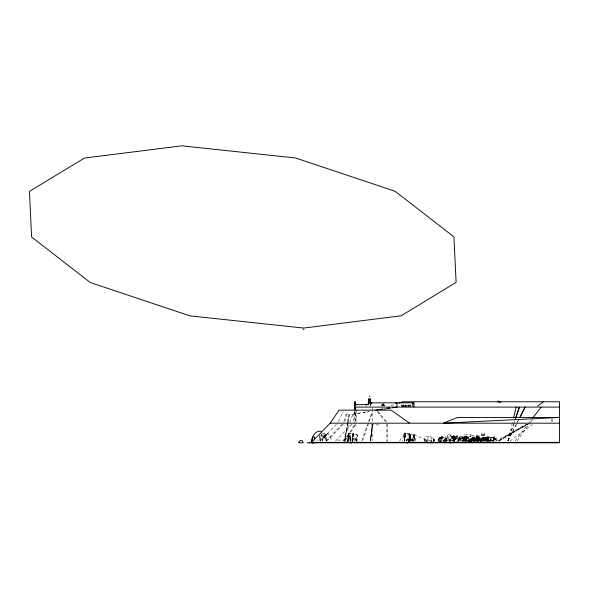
<?xml version="1.0" encoding="UTF-8"?>
<svg xmlns="http://www.w3.org/2000/svg" width="589" height="589" viewBox="0 0 589 589"><rect width="100%" height="100%" fill="white"/><g stroke="black" fill="none" stroke-linecap="round" stroke-linejoin="round"><path stroke-width="0.44" stroke-dasharray="2.94 2.21" d="M355.808 421.452L355.83 411.888M451.866 437.156C452.558 435.529 453.515 438.555 452.764 439.151L451.866 439.151L451.866 437.156L451.903 439.114M453.92 441.33L453.942 439.703L454.737 440.064M433.614 439.961L434.108 439.946M352.767 442.103L353.12 433.659L348.629 433.106L343.328 440.97M409.06 442.103L409.407 433.659L404.871 433.099L402.581 440.94M350.293 441.883L353.106 433.659L357.251 434.962L354.836 441.492L353.172 433.659L348.217 437.634L348.555 433.099L347.952 441.883M352.804 441.257L353.12 433.659L353.01 435.249M409.09 441.257L409.407 433.659L409.016 441.257M352.597 441.257L353.106 433.659L352.98 435.161M352.642 441.257L353.238 433.666L348.629 433.106L346.03 441.816M408.876 442.103L409.465 433.659L413.544 434.962A30.157 29.951 -90 0 1 414.096 441.183M348.136 440.999L348.578 433.099L350.293 440.999M404.238 441.883L404.842 433.099L406.587 440.999M404.429 440.999L404.967 433.106L409.495 433.666M352.767 438.113L353.113 433.659L352.472 441.19M404.753 434.689L404.849 433.099L404.51 440.999L404.849 433.099L404.466 437.561L409.399 433.659L409.097 438.194L409.384 433.894L413.559 434.962L412.963 440.903M321.211 433.467L321.513 436.766L320.924 438.68M348.202 437.553L348.548 433.099L347.812 441.883M353.113 421.452L353.849 411.888M355.005 414.501L355.255 411.21M404.496 437.553L404.842 433.099L404.709 434.689M347.841 441.883L348.555 433.099M352.428 442.103L353.12 433.659M409.399 433.659L408.722 442.103L409.399 433.659L411.129 441.492L413.559 434.962M372.189 424.86L370.717 440.992L372.277 424.86L370.297 440.992L372.513 424.86L370.223 440.992M356.522 441.75L357.236 434.954L353.091 433.894L352.826 438.128M356.669 440.903L357.302 434.962A30.157 29.951 -90 0 1 357.803 441.183M412.808 441.75L413.53 434.954M438.216 440.616L438.187 439.836L438.157 440.616M445.593 440.616L445.564 439.836L445.534 440.616M447.139 440.616L447.11 439.836L447.08 440.616M453.604 440.616L453.574 439.836L453.515 440.616L453.184 440.093L453.633 440.616L453.876 439.806M466.289 440.616L466.26 439.836L466.23 440.616M469.941 442.14L469.912 439.615L469.86 442.14M470.088 440.616L469.912 439.615L469.889 440.388M479.711 440.616L479.682 439.836L479.652 440.616M483.51 440.616L483.481 439.836L483.451 440.616M491.432 440.616L491.403 439.836L491.373 440.616M315.027 440.778L315.108 440.16M354.976 411.439L354.615 414.045L352.752 414.501L343.564 440.675M321.704 435.536L321.115 434.763L323.862 436.412M344.491 440.565L347.414 422.593M347.562 421.695L348.732 414.501L353.061 414.501M344.477 442.368L347.569 424.389M347.724 423.491L349.27 414.501M344.889 440.565L348.151 422.593M348.313 421.695L349.616 414.501M320.571 439.902L320.541 439.541M321.071 439.306L321.108 438.746L319.768 438.68L319.768 439.541L320.909 439.313M352.612 440.999L353.216 438.319L352.597 440.999L353.164 438.319L355.152 438.319L355.682 440.999M507.998 440.601L512.732 421.201M433.924 440.093L433.673 440.616L433.732 439.836L434.284 440.049M449.937 440.093L449.812 440.616L449.562 440.093M452.705 440.093L452.573 440.616L452.33 440.093M454.023 440.616L454.082 439.836L453.839 440.624M409.672 442.781L410.378 435.205M413.971 442.781C412.955 436.434 416.254 436.434 415.245 442.781M414.155 435.536L413.669 435.536A20.011 19.93 -66.8 0 1 412.403 440.27M320.453 439.924L320.512 440.557L320.578 440.035M344.874 421.452L347.797 411.888M343.858 421.452L347.046 411.888M508.145 440.646L514.204 422.578M347.319 441.087L348.762 436.839L350.551 436.839L351.265 441.087M362.721 440.624L368.92 422.328M369.215 421.452L372.462 411.873M406.866 441.058L409.399 433.659M507.917 440.646L513.512 424.301M513.807 423.439L514.69 420.863M361.845 440.646L368.265 422.622M368.567 421.768L372.233 411.468M470.059 439.836L470.029 440.616M338.3 421.562L343.048 411.777M508.16 440.727L517.252 422.681M517.672 421.864L518.497 420.222M507.733 440.763L516.42 423.933M516.84 423.13L518.077 420.723M345.014 440.83L355.984 423.955M455.017 436.876C455.076 445.947 454.436 430.375 453.802 439.225L455.805 439.225L455.768 436.979L454.973 436.994M344.263 440.83L355.3 423.955M399.622 440.97L404.923 433.106L406.425 440.999M516.951 440.896L530.468 422.527M531.013 421.79L532.633 419.589M515.081 440.925L527.832 424.374M528.385 423.653L531.712 419.331M323.589 437.841L327.926 433.357L329.722 435.735L331.901 441.08M326.35 434.491L324.377 436.891L323.81 436.383M325.371 435.669L324.878 436.287L325.18 435.926M324.289 436.994L324.878 436.265M325.555 435.47L326.144 434.734M325.68 435.3C322.713 436.928 327.16 438.562 326.277 441.146M327.926 433.357L322.161 439.313C322.566 440.145 323.862 438.702 322.36 439.372L322.36 441.08M320.026 441.087L336.879 423.83M325.798 441.087L342.651 423.83M326.866 441.087L344.344 423.189M335.494 441.087L352.973 423.189M424.522 440.778L424.522 436.81L427.96 436.81L429.565 435.234L431.089 437.097L431.111 442.368M476.133 438.444L476.133 436.523L477.51 435.168L478.894 436.456L478.894 442.368M452.043 436.854L452.418 436.743M464.279 440.307L465.435 440.307L466.996 439.07L468.299 439.07L468.299 442.14M509.838 441.271L532.692 424.286M408.663 441.779L411.048 440.27L411.115 439.291M498.883 440.925L525.808 424.146M408.972 441.779L411.24 440.395M498.898 440.999L527.575 424.102M457.3 436.81L453.316 436.81A8.43 4.027 -90 0 1 449.407 433.983L447.463 435.109L447.463 438.187L445.151 438.187M527.538 424.102L498.184 440.999L528.215 424.08M443.944 437.612L441.507 436.074L439.063 437.612M468.682 437.612L466.238 436.074L463.801 437.612M490.181 437.612L487.736 436.074L485.292 437.612M495.445 441.117L528.2 424.021M391.022 405.696L395.271 404.29M359.923 412.992L356.507 413.574L368.957 411.556M364.635 412.315L362.993 412.587L369.251 411.571M391.641 407.978L389.778 408.251M323.214 439.239L322.765 439.291L322.779 441.036M410.688 437.995L409.922 437.995C412.013 437.826 410.408 441.647 410.938 442.781M370.437 404.334L370.879 404.334M381.341 404.96L384.691 404.96L384.691 405.725M370.901 424.86L380.214 424.86M354.578 425.376L355.572 425.376L355.572 411.667M481.809 434.689L484.408 434.689M481.809 434.969L484.408 434.969M414.531 435.381L413.25 435.381L414.531 435.477M484.408 435.3L471.818 435.3L471.818 441.109M464.279 436.14L470.832 436.14M450.953 436.361L456.158 436.361L456.158 442.368M464.279 436.486L470.832 436.486M476.133 436.523L478.894 436.523L477.51 435.168M447.463 437.067L445.151 437.067L445.151 442.368M453.316 437.097L457.3 437.097M471.818 437.067L484.408 437.067M462.512 437.229L463.219 437.229L463.219 438.452L462.512 438.452L462.512 437.229L463.175 437.274L463.175 438.407M461.688 437.274L462.299 437.274L462.299 438.407M471.818 437.458L484.408 437.458M494.289 437.48L485.586 437.48L485.586 440.822M469.05 442.368L469.05 437.612L463.433 437.612L463.433 442.368M470.537 442.368L470.537 438.444L480.212 438.444A4.079 3.674 -90 0 0 484.924 437.612L490.549 437.612L490.549 442.368L490.497 438.569L493.022 438.569M493.022 437.737L485.056 437.737L485.056 442.236M465.811 437.848L465.038 437.848L465.052 439.136L467.033 439.217L467.033 437.929L465.001 437.958L465.001 439.18M476.766 437.826L475.993 437.826L475.993 439.114L476.766 439.114L476.685 436.766L477.392 436.766L477.392 437.988L476.052 437.885M478.386 437.826L478.018 437.826L478.386 437.885M439.122 437.87L439.998 437.929L439.998 439.151L439.07 439.107L439.07 437.818L439.843 437.818L439.843 439.107L439.122 439.055M463.86 437.87L464.728 437.929L464.728 439.151L457.925 439.158L457.925 438.187L464.522 438.223M473.49 437.885L474.255 437.885L474.255 439.166L473.49 439.166L473.446 437.686L474.219 437.686L474.204 439.114M475.382 437.907L474.719 437.907L474.668 439.136L475.441 439.136L475.441 437.848L474.668 437.848L474.719 439.085L475.382 439.085M485.358 437.87L486.227 437.929L486.131 439.563L486.742 439.563L486.713 438.466M486.499 437.958L488.531 437.929L488.531 439.217L486.499 439.18L486.536 437.848L487.309 437.848L487.309 439.129M414.222 437.995L414.987 437.995M431.089 438.091L433.209 438.091L433.209 442.368M441.176 438.032L441.787 438.032L441.787 439.166M453.316 438.091L457.3 438.091M465.052 438.01L465.663 438.01L465.708 439.18M466.525 438.032L465.906 438.032L465.906 439.166L465.759 437.517M486.551 438.01L487.162 438.01M487.405 438.032L488.016 438.032M409.922 438.135L410.688 438.135M414.222 438.135L414.987 438.135M477.723 438.238L478.386 438.238L478.386 437.053M478.909 438.12L479.579 438.12L479.579 439.298L478.909 439.298M493.891 438.15L493.273 438.15L493.273 439.276M495.864 438.231L495.158 438.231L495.158 439.453L495.864 439.453L495.864 438.231L495.202 438.275M455.017 438.407L458.367 438.407L458.367 442.368M459.582 438.437L460.193 438.437L460.193 437.31M486.08 438.385L486.786 438.385L486.786 439.608L486.08 439.608L486.072 437.818L485.299 437.818L485.299 439.107L486.227 439.151M487.147 438.422L487.854 438.422L487.854 439.637L487.147 439.637L487.206 437.958M488.067 438.371L488.774 438.371L488.774 439.593L488.067 439.593L488.067 437.988M471.818 438.577L484.408 438.577M487.221 438.496L487.78 438.496M439.784 438.643L439.416 438.643M445.35 438.636L446.285 438.636M453.861 438.636L454.796 438.636M464.154 438.643L464.522 438.702M464.846 438.702L466.422 438.687M472.466 438.672L471.922 438.672L471.922 439.895M473.276 439.195L472.503 439.195L472.503 437.914L473.276 437.914L473.284 439.828L472.739 439.828L472.739 438.606L473.284 438.606M476.715 438.709L476.346 438.709M480.123 438.702L480.499 438.702M483.952 438.709L483.65 439.696M486.021 438.643L485.653 438.643M493.891 438.717L493.273 438.717L493.862 438.746M441.875 438.753L442.243 438.812M445.151 438.761L444.857 439.438M446.285 438.761L445.991 439.438L445.35 439.438M454.899 438.753L453.861 439.438L453.891 437.229M464.103 438.834L459.096 438.834L459.096 436.986L464.103 436.986L464.073 439.107M466.606 438.812L466.981 438.753M472.857 438.798L473.225 438.739M474.204 438.768L473.836 438.709L474.491 438.628L474.491 439.85M480.123 438.761L480.499 438.761M481.957 438.739L481.588 438.739M483.584 438.768L484.165 438.768L484.18 439.696M488.104 438.812L488.48 438.753M495.202 438.842L495.82 438.842M473.188 438.849L474.167 438.923M474.403 438.871L475.176 438.871L475.176 440.16L474.403 440.16L474.462 438.672M478.909 438.886L479.284 438.886M486.153 438.967L486.713 438.967M495.231 438.871L495.791 438.871M441.021 439.077L440.358 439.077L440.358 437.899M451.954 439.063L452.676 439.063L452.727 437.156M465.089 439.077L465.759 439.077M473.446 438.974L474.219 438.974M476.052 439.063L476.715 439.063M482.914 439.033L483.436 439.033L480.469 438.93L480.469 442.368M485.358 439.055L487.81 439.033M320.225 439.18L320.777 439.122M409.672 439.144L410.938 439.144M413.971 439.144L415.245 439.144M453.839 439.188L454.664 439.188M454.944 439.188L455.768 439.188M483.23 439.166L484.003 439.166L484.003 437.885L483.23 437.885L483.23 442.368M473.902 439.254L473.497 437.737M494.259 439.306L494.87 439.306M411.63 439.46L412.212 439.46M482.914 439.416L483.436 439.357M483.65 439.416L484.18 439.416M411.63 439.527L412.212 439.527M431.111 439.475L431.244 442.368M433.482 439.475L433.659 440.918M487.221 439.563L487.78 439.563M471.818 439.696L484.408 439.696M434.284 439.814L433.74 439.887M449.459 439.733L450.305 439.733M454.244 439.762L454.531 442.368M470.964 439.821L471.436 439.821M474.462 439.806L473.534 439.674M474.749 439.755L475.117 439.755M480.469 439.762L483.23 439.762M469.727 439.865L469.86 440.388M471.818 439.909L484.408 439.909M470.537 440.012L478.474 440.012M317.368 440.086L319.356 440.086M337.541 440.086L340.854 440.086M426.9 440.116L425.81 440.116L425.81 442.368M437.995 440.093L438.371 440.093M445.38 440.093L445.755 440.093M446.918 440.093L447.294 440.093M453.184 440.093L453.758 440.093L453.397 440.616L453.368 439.836L453.339 440.616M453.891 440.093L454.266 440.093M459.67 440.13L460.959 440.13M466.076 440.093L466.451 440.093M469.875 440.093L470.25 440.093M479.498 440.093L479.873 440.093M483.297 440.093L483.672 440.093M491.219 440.093L491.594 440.093M493.022 440.145L492.19 440.528M425.899 440.211L426.804 440.211L426.804 442.273M459.847 440.307L460.782 440.307M467.467 440.277L466.959 440.277L466.952 440.925M469.551 440.241L470.258 440.241M470.537 440.285L479.66 440.277M486.058 440.219L486.764 440.219M487.825 440.233L487.118 440.233L487.162 440.844L487.78 440.844L487.78 440.277M488.892 440.211L489.599 440.211M493.022 440.241L492.006 440.506L491.999 441.095M440.417 440.417L441.124 440.417L441.073 441.595M449.459 440.439L450.305 440.344M453.316 440.506L454.2 440.439L454.2 441.08M461.813 440.381L462.52 440.381M462.902 440.417L463.602 440.417M465.148 440.417L465.855 440.417M473.681 440.388L473.733 439.615L473.762 442.14M475.757 440.388L479.601 440.336M487.353 440.417L486.647 440.417L487.309 440.469M493.287 440.344L493.994 440.344M441.073 440.469L440.462 440.469L440.462 441.595M441.308 440.476L442.015 440.476M443.075 440.557L443.782 440.557M463.558 440.462L462.925 440.506L462.917 441.095M466.046 440.476L466.753 440.476M466.952 440.543L467.475 440.484M467.806 440.557L468.513 440.557M471.98 440.469L471.207 440.469L471.207 441.75M476.449 440.557L475.676 440.557L475.676 441.838M480.72 441.161L480.72 440.601L481.831 440.557M487.545 440.476L488.252 440.476L488.252 441.691L488.2 440.52M489.304 440.557L490.011 440.557L490.011 441.779M439.092 440.579L439.865 440.579M463.83 440.579L464.596 440.579M471.031 440.646L471.575 440.646L471.575 441.868M471.833 440.69L473.931 440.616L473.931 441.905M475.132 440.601L474.366 440.601L474.366 441.883M475.728 440.609L476.391 440.896M476.781 440.646L477.554 440.646M478.643 440.609L479.417 440.609L479.358 441.014M480.72 440.601L481.787 440.609M483.304 440.66L482.531 440.66L482.531 441.949M485.329 440.579L486.094 440.579M489.356 440.601L489.967 440.601M408.788 440.756L408.722 441.743M410.312 440.786L410.327 439.799L410.327 440.778M453.309 440.771L453.832 440.705M462.917 440.705L463.44 440.771M471.067 440.697L473.092 440.69L473.158 441.905M473.659 440.719L475.338 440.741M476.832 440.793L477.495 440.697M482.148 440.734L483.252 440.712M486.691 440.8L486.131 440.8L486.131 440.292L485.682 440.984L486.713 440.822M489.525 440.793L488.966 440.793L488.944 440.255L488.966 440.793L489.555 440.815L489.555 440.255M493.022 440.741L491.484 440.741L491.484 438.569M449.208 440.889L450.283 440.889L450.298 439.409L449.473 439.409L449.459 440.889M451.145 440.889L451.947 440.889M453.839 440.844L454.73 440.889M466.952 440.866L467.475 440.925L467.475 440.277M478.408 440.874L478.828 441.036M493.339 440.395L493.339 440.955L493.921 440.925L493.95 440.395M493.339 440.955L493.95 440.955M322.095 433.018L325.165 434.233L323.221 437.48L321.513 436.766M320.556 435.124L322.963 436.596L324.083 438.739L326.983 437.163L325.18 433.798L323.273 432.142M414.376 440.925C409.966 439.475 401.072 439.401 414.236 441.006M454.48 436.817L454.244 442.368M322.397 439.07L322.728 439.504M449.407 433.983L450.953 435.779L450.953 441.227M377.939 411.52L386.598 421.82M377.299 411.52L385.707 421.82M324.981 437.45L326.166 441.161M319.135 436.081L319.96 438.68M454.612 439.85L454.649 441.964M319.532 435.094L320.445 438.68M348.666 433.106L350.131 440.999M350.219 436.839L350.536 441.087M551.473 419.103L551.635 421.555M350.087 436.839L350.249 441.087M356.286 410.15L356.463 421.452M386.833 424.102L386.863 441.455M552.349 419.103L552.349 421.555M496.365 440.624L496.365 437.126L494.694 436.132L493.022 437.384L493.022 442.258M495.791 438.304L495.791 439.379M495.511 438.275L495.511 439.409M495.231 438.304L495.231 439.379M494.289 437.384L494.289 442.368M493.641 440.395L493.641 440.955M493.582 438.15L493.582 439.276M492.522 440.506L492.522 441.095M490.423 437.737L490.423 441.338M489.245 440.255L489.304 441.779M488.701 438.452L488.701 439.519L488.119 439.549L488.112 438.275M488.421 438.422L488.421 439.549M487.736 436.074L487.736 437.612M487.758 437.929L487.81 439.593M487.501 438.466L487.501 439.593M487.545 441.691L487.501 440.307L487.353 441.64M487.361 437.988L487.471 439.563M486.713 440.263L486.647 441.64M486.433 438.437L486.433 439.563M486.411 440.263L486.411 440.822M480.212 442.368L480.212 438.444A3.328 2.827 -90 0 0 484.924 437.612L484.924 442.368M484.408 440.719L484.408 433.018L481.809 433.018L481.809 442.368M483.436 439.696L483.436 438.768L482.921 438.768L482.914 439.696M481.515 440.572L481.478 441.168M481.449 440.631L481.449 441.139M481.338 440.601L481.338 441.161M481.176 440.609L481.176 441.168M481.029 440.601L481.029 441.161M480.793 440.52L480.793 441.809M478.474 438.444L478.474 442.368M477.797 440.329L477.797 441.507M477.546 440.388L477.546 441.676M477.495 440.447L477.495 441.625M476.869 436.523L476.869 442.368M476.479 440.277L476.479 442.368M475.809 440.439L475.809 441.213M473.99 438.672L473.99 439.806M473.873 438.51L473.961 440.138L473.188 440.138L473.225 437.966M473.703 440.285L473.703 442.368M473.291 440.285L473.291 442.368M472.776 438.65L472.776 439.777M472.503 438.444L472.503 442.368M470.832 441.33L470.832 434.307L464.279 434.307L464.279 441.964M470.213 440.285L470.213 441.419M469.595 440.285L469.595 441.419M469.264 441.419L469.264 440.292L468.601 440.248L468.645 441.419M468.925 441.338L468.925 437.737L463.558 437.737L463.558 441.338M468.469 441.728L468.469 440.601L467.857 440.601L467.857 441.728M468.181 439.07C469.337 436.714 465.995 436.714 467.151 439.07M467.239 437.634L467.239 438.974M466.981 437.98L466.981 439.158M466.709 440.52L466.709 441.647M466.569 437.988L466.569 439.21M466.466 437.517L466.466 438.731L464.795 438.746L464.795 437.524M466.26 437.929L466.26 439.217M466.238 436.074L466.238 437.612M465.811 441.595L465.811 440.469L465.2 440.469L465.2 441.595M465.501 437.524L465.501 438.746M465.435 440.307L465.435 442.14M464.574 439.107L464.574 437.818L463.808 437.818L463.808 439.107M464.522 437.87L464.522 439.055L458.051 439.011L458.051 438.187M464.103 440.763L464.103 439.335L459.096 439.335L459.096 440.763M464.022 437.929L464.022 439.151M463.882 440.631L463.882 441.809M462.468 440.425L462.468 441.551M461.857 440.425L461.857 441.551M458.919 440.763L458.919 436.81L464.279 436.81A8.577 5.198 -82.6 0 0 469.05 437.612M458.588 442.368L458.588 438.187L456.689 436.677L454.796 438.187L454.796 442.368M457.3 442.368L457.3 435.234L453.316 435.234L453.316 442.368M454.995 437.229L455.017 442.251M453.839 440.439L453.832 441.095M450.07 442.368L450.07 438.187L448.177 436.677L446.285 438.187L446.285 442.368M449.849 442.368L449.849 438.407L445.372 438.407L445.372 442.368M448.722 438.407L448.722 442.368M446.506 438.407L446.506 442.368M444.312 441.492L444.312 437.612L438.695 437.612L438.695 442.368M444.187 442.236L444.187 437.737L438.82 437.737L438.82 441.338M443.738 441.728L443.738 440.601L443.119 440.601L443.119 441.728M441.831 437.988L441.831 439.21M441.507 436.074L441.507 437.612M441.529 437.929L441.529 439.217M441.124 437.988L441.124 439.21M440.977 439.18L441.073 437.848L440.307 437.848L440.27 439.18L442.295 439.217L442.295 437.929L440.27 437.958L440.933 438.01L440.933 439.136M439.954 437.973L439.954 439.107M439.291 437.929L439.291 439.151M439.144 440.631L439.144 441.809M434.395 440.918L434.284 439.475L434.284 442.368M433.548 439.475L433.548 442.368M427.96 436.81L427.96 442.368M427.761 442.368L427.761 439.762L424.713 439.762L424.713 442.368M414.678 437.973L414.678 433.541L414.531 437.973M412.212 440.27L412.212 439.232L411.637 439.232L411.63 440.27M410.378 437.973L410.378 433.541L410.231 437.973M409.517 440.277L409.517 441.257M387.753 424.102L387.753 441.455M384.602 404.96L384.602 405.725M383.1 403.193L383.1 405.725M383.005 403.193L383.005 405.725M382.504 405.041L382.504 405.644M382.423 404.96L382.335 405.725M382.246 405.041L382.246 405.644M381.436 404.96L381.341 405.725M372.469 407.986L372.454 440.616M370.879 404.216L370.879 406.035M370.437 404.216L370.437 406.035M354.578 411.667L354.578 423.543M326.74 441.051L326.74 438.444A6.17 6.17 0 0 0 321.881 434.41M431.111 440.918A53.135 20.615 46.8 0 1 414.531 434.461M484.924 437.612A5.389 3.917 42.2 0 1 480.212 438.444M404.849 433.099L404.201 440.999L404.842 433.099M433.828 440.093L433.762 440.616L433.828 440.093M449.841 440.093L449.782 440.616L449.841 440.093M452.61 440.093L452.543 440.616L452.61 440.093M454.178 440.093L454.112 440.616L454.178 440.093M325.445 434.402L323 437.347L323.648 437.885L326.092 434.94L325.445 434.402M411.048 439.291L408.538 440.94L411.048 439.291M384.521 405.041L381.517 405.041L381.517 405.644L384.521 405.644L384.521 405.041M478.437 437.001L477.672 437.001L477.672 438.29L478.437 438.29L478.437 437.001M462.343 437.229L461.636 437.229L461.636 438.452L462.343 438.452L462.343 437.229M460.237 437.259L459.53 437.259L459.53 438.481L460.237 438.481L460.237 437.259M480.55 437.877L479.777 437.877L479.777 439.166L480.55 439.166L480.55 437.877M482.008 437.914L481.242 437.914L481.242 439.195L482.008 439.195L482.008 437.914M479.63 438.061L478.857 438.061L478.857 439.35L479.63 439.35L479.63 438.061M493.935 438.106L493.229 438.106L493.229 439.328L493.935 439.328L493.935 438.106M494.922 438.128L494.215 438.128L494.215 439.35L494.922 439.35L494.922 438.128M441.021 438.672L440.653 438.672L441.021 438.731M471.472 438.643L470.928 438.643L470.928 439.865L471.472 439.865L471.472 438.643M475.382 438.672L475.014 438.672L475.382 438.731M487.258 438.672L486.882 438.672L487.258 438.731M494.848 438.709L494.289 438.709L494.87 438.739M484.18 438.967L483.65 438.967L484.18 439.033M488.701 438.952L488.141 438.952L488.73 438.982M412.212 439.887L411.63 439.887L412.212 439.954M494.598 439.276L494.598 438.209L494.569 439.306"/><path stroke-width="0.88" d="M314.555 438.724L314.57 437.104L312.604 437.104L311.507 441.971M354.578 409.841L354.644 401.61M311.868 440.358C312.141 435.713 315.881 430.39 321.049 431.281M355.336 408.832L355.572 407.095L355.572 409.841M513.593 417.675L516.17 407.095M515.647 418.278L519.402 407.095L515.574 418.278M519.734 417.763L525.116 407.095L519.734 417.52M430.633 441.964L430.368 442.781M431.656 441.964L431.384 442.781M311.456 442.368L330.186 423.189L339.043 410.15L391.089 410.15L409.576 423.189M532.824 417.895L541.136 407.095M537.786 406.027L543.485 401.764M398.665 403.171L402.905 401.764L559.55 401.764L559.55 442.781L307.134 442.781M375.487 410.15L383.189 408.906M380.788 409.686L382.585 409.399M384.381 409.112L386.178 408.825M387.982 408.538L389.778 408.251M392.473 407.816L396.971 407.095L396.971 402.824M311.934 443.178L315.078 442.692M303.85 328.044L401.205 315.77L456.122 282.381L453.905 236.822L395.145 191.285L295.568 157.985L181.854 145.822L84.455 158.058L29.45 191.418L31.578 236.969L90.257 282.506L189.791 315.844L303.504 328.044M386.723 408.287L389.491 407.949M303.917 329.575L303.247 329.575M369.664 396.095L369.583 396.611M368.788 399.592L370.282 399.592M368.788 400.895L370.282 400.895M368.633 400.962L370.437 400.962M497.852 401.264L498.795 401.264M497.852 401.308L498.795 401.308M499.59 401.484L500.348 401.529M368.721 401.573L370.348 401.573L370.348 400.962M499.59 401.794L500.348 401.794M498.066 401.992L500.834 401.992M354.644 402.832L355.55 402.832M368.633 402.92L370.437 402.92M368.191 404.334L368.633 404.334M354.644 404.591L368.191 404.591L368.191 402.824L413.927 402.824L413.927 407.095M354.644 404.82L355.55 404.82M365.452 404.938L366.675 404.938M354.578 407.095L412.771 407.095L412.771 402.824M413.647 407.095L559.55 407.095M330.186 423.189L559.55 423.189M425.899 442.273L426.804 442.273M438.82 442.236L444.187 442.236M559.55 442.368L309.446 442.368L309.446 442.781M350.764 443.009L351.419 443.009M407.058 443.009L407.706 443.009M449.466 442.589L450.953 443.038L450.953 442.368M493.103 442.368L493.103 442.781M444.585 442.368L444.585 442.781M440.594 441.853L440.594 442.368M440.469 441.853L440.469 442.368M439.6 441.853L439.6 442.368M439.49 441.853L439.49 442.368M435.72 442.368L435.72 442.781M428.858 442.368L428.858 442.781M428.115 442.368L428.115 442.781M427.135 442.368L427.135 442.781M413.743 402.824L412.992 402.824M411.262 442.368L411.262 442.781M396.53 402.824L396.53 403.472M395.594 402.824L395.594 403.472M371.814 402.824L371.814 403.472M370.879 402.824L370.879 403.472M370.437 403.053L370.437 398.974L368.633 398.974L368.633 403.053M370.282 398.974L370.282 402.824M368.788 398.974L368.788 402.824M355.97 404.591L355.97 405.107M355.572 404.591L355.572 405.107M355.55 401.61L355.55 404.945M432.606 442.626A1.826 0.766 -90 0 1 432.679 442.781M430.566 442.781A1.826 0.766 -90 0 1 430.64 442.626M401.956 405.099L402.147 406.41L401.963 405.077M403.782 405.099L403.973 406.41L403.782 405.099M405.806 405.099L405.998 406.41L405.806 405.099M408.059 405.099L408.243 406.41L408.067 405.077M409.981 405.099L410.172 406.41L409.996 405.077M300.434 440.616L298.417 442.781L303.225 442.781L302.223 440.616L300.434 440.616M457.498 417.468L443.384 423.189L559.55 417.468L457.498 417.468M498.795 401.529L497.852 401.529L498.795 401.573M431.663 442.626A1.826 0.766 -90 0 0 431.582 442.781A1.826 0.766 -90 0 0 431.582 442.626"/></g></svg>
